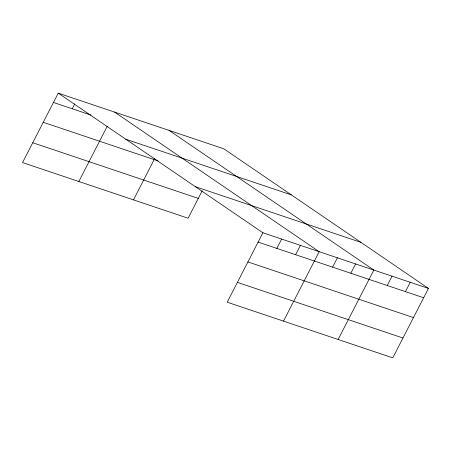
<?xml version="1.0" encoding="UTF-8"?>
<svg xmlns="http://www.w3.org/2000/svg" width="451" height="451" viewBox="0 0 451 451"><rect width="100%" height="100%" fill="white"/><g stroke="black" fill="none" stroke-linecap="round" stroke-linejoin="round"><path stroke-width="0.68" d="M428.45 288.42L262.894 232.767L227.208 302.204L392.765 357.857L428.45 288.42L223.792 148.796L58.235 93.143L22.55 162.58L188.106 218.233L202.121 190.959M72.211 108.77L74.765 103.798M78.84 181.499L107.186 126.342M133.473 199.866L154.811 158.346M276.863 248.394L281.655 239.075M295.63 254.702L300.417 245.383M283.499 321.129L319.184 251.692L114.526 112.062M332.601 267.133L337.393 257.814M350.816 273.255L355.602 263.936M338.132 339.496L373.817 270.059L169.159 130.429M387.24 285.5L392.026 276.181M405.449 291.622L410.241 282.303M53.443 102.462L90.972 115.078M125.773 139.218L291.329 194.871M43.251 122.3L158.075 160.9M195.356 186.691L360.913 242.345M32.748 142.741L198.305 198.395M258.102 242.091L423.658 297.745M247.909 261.93L413.466 317.583M237.401 282.365L402.957 338.019M58.235 93.143L262.894 232.767"/></g></svg>
